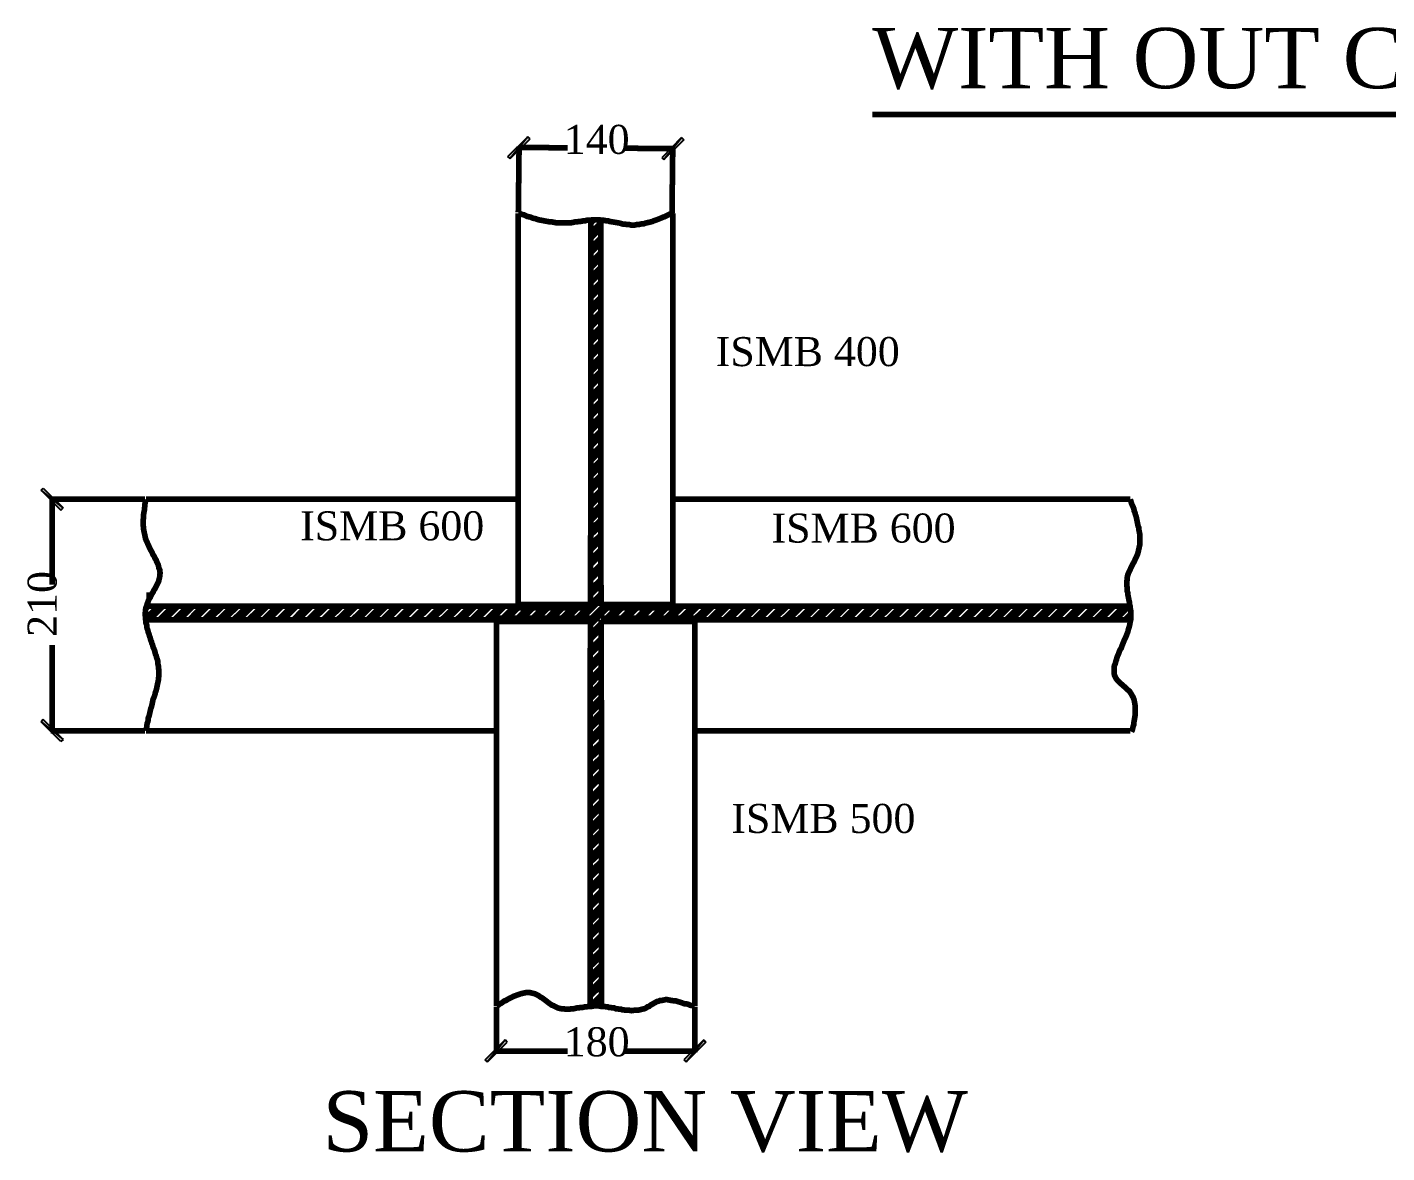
# Model space of a CAD drawing. Header units: millimetres. Extents: x 6360 to 6484, y 5244 to 5345.
# Drawn here: x 6359.7 to 6420.5, y 5294.4 to 5344.8 of the extents above; entities that cross this region are included whole.
import ezdxf

# ---------------------------------------------------------------- set-up
doc = ezdxf.new("R2010")
doc.units = ezdxf.units.MM
for name, color, linetype in [('H', 7, 'Continuous'), ('P', 7, 'Continuous'), ('T', 7, 'Continuous')]:
    doc.layers.add(name, color=color, linetype=linetype)
doc.styles.get("Standard").update_dxf_attribs({"font": 'arial.ttf'})

msp = doc.modelspace()

# ---------------------------------------------------------------- hatches: boundary and pattern name
at = {"layer": 'H', "linetype": 'Continuous'}
for points in [[(6381.299, 5338.957), (6381.21, 5339.045), (6382.11, 5339.927), (6382.198, 5339.839), (6381.299, 5338.957)], [(6388.178, 5338.904), (6388.09, 5338.992), (6388.989, 5339.892), (6389.077, 5339.786), (6388.178, 5338.904)], [(6361.296, 5323.294), (6361.208, 5323.205), (6360.308, 5324.087), (6360.414, 5324.193), (6361.296, 5323.294)], [(6361.296, 5312.939), (6361.208, 5312.834), (6360.308, 5313.733), (6360.414, 5313.821), (6361.296, 5312.939)], [(6380.293, 5298.493), (6380.205, 5298.599), (6381.087, 5299.481), (6381.193, 5299.393), (6380.293, 5298.493)], [(6389.183, 5298.493), (6389.095, 5298.599), (6389.977, 5299.481), (6390.083, 5299.393), (6389.183, 5298.493)]]:
    msp.add_hatch(color=256, dxfattribs=at).paths.add_polyline_path(points)

# ---------------------------------------------------------------- linework, layer by layer
at = {"layer": 'P'}
for points, const_width in [([(6397.509, 5340.932), (6441.359, 5340.932)], 0.254), ([(6381.669, 5336.54), (6381.704, 5339.504)], 0.254), ([(6381.704, 5339.451), (6383.874, 5339.433)], 0.254), ([(6388.583, 5339.398), (6386.396, 5339.415)], 0.254), ([(6388.548, 5336.505), (6388.583, 5339.451)], 0.254), ([(6381.669, 5324.211), (6381.669, 5336.505)], 0.254), ([(6381.669, 5336.505), (6381.757, 5336.487), (6381.828, 5336.452), (6381.916, 5336.434), (6381.987, 5336.399), (6382.057, 5336.364), (6382.145, 5336.346), (6382.216, 5336.329), (6382.286, 5336.293), (6382.357, 5336.276), (6382.445, 5336.258), (6382.533, 5336.223), (6382.604, 5336.205), (6382.71, 5336.188), (6382.798, 5336.17), (6382.886, 5336.152), (6382.992, 5336.135), (6383.08, 5336.117), (6383.168, 5336.117), (6383.257, 5336.099), (6383.345, 5336.082), (6383.415, 5336.082), (6383.503, 5336.082), (6383.574, 5336.082), (6383.645, 5336.082), (6383.715, 5336.082), (6383.786, 5336.082), (6383.874, 5336.082), (6383.962, 5336.082), (6384.05, 5336.082), (6384.138, 5336.099), (6384.209, 5336.117), (6384.297, 5336.117), (6384.368, 5336.135), (6384.438, 5336.135), (6384.527, 5336.152), (6384.597, 5336.17), (6384.668, 5336.17), (6384.738, 5336.188), (6384.844, 5336.188), (6384.95, 5336.205), (6385.038, 5336.205), (6385.144, 5336.205), (6385.232, 5336.205), (6385.32, 5336.205), (6385.408, 5336.188), (6385.497, 5336.188), (6385.585, 5336.17), (6385.673, 5336.17), (6385.761, 5336.135), (6385.885, 5336.117), (6385.991, 5336.099), (6386.096, 5336.082), (6386.202, 5336.064), (6386.308, 5336.029), (6386.396, 5336.011), (6386.467, 5336.011), (6386.555, 5335.994), (6386.643, 5335.994), (6386.714, 5335.976), (6386.802, 5335.976), (6386.89, 5335.976), (6386.961, 5335.994), (6387.049, 5335.994), (6387.119, 5336.011), (6387.19, 5336.029), (6387.278, 5336.029), (6387.366, 5336.064), (6387.437, 5336.082), (6387.525, 5336.099), (6387.596, 5336.117), (6387.666, 5336.135), (6387.737, 5336.17), (6387.807, 5336.188), (6387.896, 5336.223), (6387.984, 5336.258), (6388.072, 5336.293), (6388.143, 5336.329), (6388.213, 5336.346), (6388.284, 5336.382), (6388.354, 5336.417), (6388.425, 5336.452), (6388.495, 5336.487), (6388.566, 5336.505)], 0.254), ([(6384.915, 5332.43), (6384.915, 5336.205)], 0.254), ([(6384.915, 5336.064), (6385.056, 5336.205)], 0.254), ([(6384.915, 5336.188), (6384.915, 5324.211)], 0.254), ([(6385.356, 5332.43), (6385.356, 5336.205)], 0.254), ([(6385.356, 5336.205), (6385.356, 5324.211)], 0.254), ([(6388.583, 5324.211), (6388.583, 5336.505)], 0.254), ([(6384.915, 5335.623), (6385.356, 5336.064)], 0.254), ([(6384.915, 5335.394), (6385.356, 5335.852)], 0.254), ([(6384.915, 5334.953), (6385.356, 5335.394)], 0.254), ([(6384.915, 5334.741), (6385.356, 5335.182)], 0.254), ([(6384.915, 5334.283), (6385.356, 5334.741)], 0.254), ([(6384.915, 5334.071), (6385.356, 5334.512)], 0.254), ([(6384.915, 5333.63), (6385.356, 5334.071)], 0.254), ([(6384.915, 5333.418), (6385.356, 5333.842)], 0.254), ([(6384.915, 5332.96), (6385.356, 5333.401)], 0.254), ([(6384.915, 5332.748), (6385.356, 5333.171)], 0.254), ([(6384.915, 5332.307), (6385.356, 5332.73)], 0.254), ([(6384.915, 5332.078), (6385.356, 5332.519)], 0.254), ([(6384.915, 5331.637), (6385.356, 5332.078)], 0.254), ([(6384.915, 5331.407), (6385.356, 5331.848)], 0.254), ([(6384.915, 5330.966), (6385.356, 5331.407)], 0.254), ([(6384.915, 5330.737), (6385.356, 5331.196)], 0.254), ([(6384.915, 5330.296), (6385.356, 5330.737)], 0.254), ([(6384.915, 5330.084), (6385.356, 5330.525)], 0.254), ([(6384.915, 5329.626), (6385.356, 5330.084)], 0.254), ([(6384.915, 5329.414), (6385.356, 5329.855)], 0.254), ([(6384.915, 5328.973), (6385.356, 5329.414)], 0.254), ([(6384.915, 5328.762), (6385.356, 5329.185)], 0.254), ([(6384.915, 5328.303), (6385.356, 5328.744)], 0.254), ([(6384.915, 5328.091), (6385.356, 5328.515)], 0.254), ([(6384.915, 5327.65), (6385.356, 5328.074)], 0.254), ([(6384.915, 5324.211), (6384.915, 5327.985)], 0.254), ([(6384.915, 5327.421), (6385.356, 5327.862)], 0.254), ([(6385.356, 5324.211), (6385.356, 5327.985)], 0.254), ([(6384.915, 5326.98), (6385.356, 5327.421)], 0.254), ([(6384.915, 5326.751), (6385.356, 5327.192)], 0.254), ([(6384.915, 5326.31), (6385.356, 5326.751)], 0.254), ([(6384.915, 5326.08), (6385.356, 5326.539)], 0.254), ([(6384.915, 5325.639), (6385.356, 5326.08)], 0.254), ([(6384.915, 5325.428), (6385.356, 5325.869)], 0.254), ([(6384.915, 5324.987), (6385.356, 5325.428)], 0.254), ([(6384.915, 5324.758), (6385.356, 5325.199)], 0.254), ([(6384.915, 5324.317), (6385.356, 5324.758)], 0.254), ([(6381.669, 5324.211), (6381.669, 5319.413)], 0.254), ([(6384.915, 5324.211), (6384.897, 5318.919)], 0.254), ([(6384.915, 5324.105), (6385.356, 5324.528)], 0.254), ([(6384.915, 5323.646), (6385.356, 5324.087)], 0.254), ([(6385.356, 5324.211), (6385.373, 5318.919)], 0.254), ([(6388.583, 5324.211), (6388.583, 5319.413)], 0.254), ([(6364.965, 5323.699), (6360.732, 5323.699)], 0.254), ([(6360.802, 5323.699), (6360.802, 5319.872)], 0.254), ([(6365, 5323.699), (6364.965, 5323.54), (6364.947, 5323.452), (6364.947, 5323.364), (6364.93, 5323.276), (6364.93, 5323.205), (6364.912, 5323.117), (6364.894, 5323.011), (6364.894, 5322.941), (6364.894, 5322.853), (6364.877, 5322.782), (6364.877, 5322.694), (6364.877, 5322.606), (6364.877, 5322.517), (6364.894, 5322.429), (6364.894, 5322.359), (6364.912, 5322.27), (6364.93, 5322.182), (6364.947, 5322.112), (6364.965, 5322.024), (6364.983, 5321.935), (6365.018, 5321.847), (6365.053, 5321.777), (6365.088, 5321.688), (6365.124, 5321.618), (6365.159, 5321.53), (6365.194, 5321.459), (6365.247, 5321.371), (6365.283, 5321.3), (6365.318, 5321.212), (6365.371, 5321.142), (6365.406, 5321.053), (6365.459, 5320.983), (6365.477, 5320.912), (6365.512, 5320.842), (6365.547, 5320.771), (6365.565, 5320.701), (6365.582, 5320.612), (6365.618, 5320.542), (6365.618, 5320.471), (6365.635, 5320.401), (6365.618, 5320.313), (6365.618, 5320.242), (6365.6, 5320.154), (6365.582, 5320.083), (6365.565, 5320.013), (6365.529, 5319.942), (6365.477, 5319.836), (6365.441, 5319.766), (6365.406, 5319.695), (6365.353, 5319.625), (6365.318, 5319.536), (6365.265, 5319.466), (6365.23, 5319.395), (6365.194, 5319.307), (6365.141, 5319.237), (6365.106, 5319.148), (6365.088, 5319.095), (6365.053, 5319.007), (6365.036, 5318.937), (6365, 5318.849), (6364.983, 5318.76), (6364.983, 5318.672), (6364.965, 5318.602), (6364.965, 5318.513), (6364.983, 5318.425), (6364.983, 5318.319), (6365, 5318.231), (6365, 5318.161), (6365.036, 5318.072), (6365.036, 5317.984), (6365.053, 5317.914), (6365.088, 5317.825), (6365.106, 5317.737), (6365.141, 5317.649), (6365.159, 5317.579), (6365.194, 5317.49), (6365.212, 5317.402), (6365.247, 5317.332), (6365.265, 5317.243), (6365.3, 5317.173), (6365.318, 5317.085), (6365.353, 5317.014), (6365.388, 5316.926), (6365.406, 5316.855), (6365.424, 5316.767), (6365.459, 5316.697), (6365.477, 5316.608), (6365.512, 5316.52), (6365.529, 5316.45), (6365.529, 5316.361), (6365.547, 5316.273), (6365.565, 5316.203), (6365.565, 5316.114), (6365.582, 5316.044), (6365.582, 5315.956), (6365.582, 5315.868), (6365.582, 5315.797), (6365.565, 5315.709), (6365.565, 5315.638), (6365.547, 5315.55), (6365.529, 5315.479), (6365.512, 5315.391), (6365.494, 5315.303), (6365.477, 5315.215), (6365.459, 5315.144), (6365.424, 5315.056), (6365.406, 5314.968), (6365.353, 5314.809), (6365.318, 5314.739), (6365.3, 5314.65), (6365.283, 5314.562), (6365.265, 5314.474), (6365.247, 5314.404), (6365.212, 5314.315), (6365.194, 5314.227), (6365.177, 5314.157), (6365.159, 5314.068), (6365.141, 5313.998), (6365.106, 5313.91), (6365.106, 5313.839), (6365.088, 5313.751), (6365.053, 5313.663), (6365.036, 5313.504), (6365, 5313.328)], 0.254), ([(6375.266, 5323.699), (6365, 5323.699)], 0.254), ([(6375.266, 5323.699), (6381.669, 5323.699)], 0.254), ([(6384.915, 5323.435), (6385.356, 5323.876)], 0.254), ([(6384.915, 5322.994), (6385.356, 5323.435)], 0.254), ([(6388.583, 5323.699), (6395.004, 5323.699)], 0.254), ([(6395.004, 5323.699), (6409.062, 5323.699)], 0.254), ([(6409.062, 5323.699), (6409.115, 5323.523), (6409.15, 5323.435), (6409.186, 5323.364), (6409.221, 5323.276), (6409.239, 5323.17), (6409.274, 5323.099), (6409.292, 5323.011), (6409.327, 5322.923), (6409.344, 5322.835), (6409.362, 5322.747), (6409.38, 5322.659), (6409.397, 5322.57), (6409.415, 5322.482), (6409.45, 5322.412), (6409.45, 5322.323), (6409.468, 5322.235), (6409.486, 5322.147), (6409.486, 5322.059), (6409.486, 5321.988), (6409.486, 5321.9), (6409.486, 5321.829), (6409.486, 5321.741), (6409.486, 5321.653), (6409.468, 5321.583), (6409.45, 5321.494), (6409.433, 5321.424), (6409.415, 5321.336), (6409.397, 5321.265), (6409.362, 5321.177), (6409.327, 5321.106), (6409.292, 5321.036), (6409.256, 5320.948), (6409.221, 5320.877), (6409.168, 5320.789), (6409.133, 5320.718), (6409.098, 5320.648), (6409.062, 5320.559), (6409.027, 5320.489), (6408.992, 5320.418), (6408.956, 5320.33), (6408.939, 5320.26), (6408.921, 5320.171), (6408.921, 5320.083), (6408.903, 5320.013), (6408.903, 5319.924), (6408.903, 5319.836), (6408.921, 5319.766), (6408.921, 5319.678), (6408.921, 5319.589), (6408.956, 5319.501), (6408.956, 5319.413), (6408.974, 5319.325), (6408.992, 5319.237), (6409.009, 5319.148), (6409.027, 5319.078), (6409.027, 5318.99), (6409.062, 5318.901), (6409.062, 5318.813), (6409.08, 5318.725), (6409.08, 5318.654), (6409.08, 5318.566), (6409.08, 5318.478), (6409.08, 5318.39), (6409.08, 5318.302), (6409.062, 5318.231), (6409.045, 5318.125), (6409.027, 5318.037), (6409.009, 5317.967), (6408.974, 5317.861), (6408.956, 5317.773), (6408.921, 5317.684), (6408.886, 5317.596), (6408.851, 5317.508), (6408.798, 5317.402), (6408.762, 5317.314), (6408.727, 5317.226), (6408.692, 5317.138), (6408.657, 5317.032), (6408.604, 5316.961), (6408.568, 5316.873), (6408.533, 5316.767), (6408.498, 5316.697), (6408.463, 5316.608), (6408.445, 5316.52), (6408.41, 5316.432), (6408.392, 5316.344), (6408.357, 5316.273), (6408.339, 5316.203), (6408.339, 5316.132), (6408.339, 5316.062), (6408.339, 5315.973), (6408.339, 5315.903), (6408.357, 5315.815), (6408.392, 5315.744), (6408.427, 5315.674), (6408.48, 5315.603), (6408.533, 5315.55), (6408.586, 5315.497), (6408.639, 5315.444), (6408.709, 5315.391), (6408.762, 5315.338), (6408.833, 5315.285), (6408.886, 5315.233), (6408.956, 5315.162), (6409.027, 5315.109), (6409.08, 5315.021), (6409.115, 5314.968), (6409.15, 5314.897), (6409.186, 5314.844), (6409.221, 5314.756), (6409.239, 5314.686), (6409.256, 5314.598), (6409.274, 5314.492), (6409.274, 5314.404), (6409.274, 5314.315), (6409.274, 5314.227), (6409.274, 5314.139), (6409.274, 5314.068), (6409.274, 5313.998), (6409.256, 5313.892), (6409.239, 5313.786), (6409.221, 5313.698), (6409.221, 5313.61), (6409.186, 5313.522), (6409.168, 5313.433), (6409.15, 5313.363), (6409.115, 5313.292)], 0.254), ([(6384.897, 5322.323), (6385.356, 5322.764)], 0.254), ([(6384.915, 5322.764), (6385.356, 5323.205)], 0.254), ([(6384.897, 5322.094), (6385.356, 5322.535)], 0.254), ([(6384.897, 5321.653), (6385.356, 5322.094)], 0.254), ([(6384.897, 5321.424), (6385.356, 5321.882)], 0.254), ([(6384.897, 5320.983), (6385.356, 5321.441)], 0.254), ([(6384.897, 5320.771), (6385.356, 5321.212)], 0.254), ([(6384.897, 5320.313), (6385.356, 5320.771)], 0.254), ([(6384.897, 5320.101), (6385.356, 5320.559)], 0.254), ([(6384.897, 5319.66), (6385.373, 5320.101)], 0.254), ([(6384.897, 5319.431), (6385.373, 5319.889)], 0.254), ([(6365.247, 5319.413), (6365.018, 5319.413)], 0.254), ([(6381.669, 5319.413), (6381.669, 5318.919)], 0.254), ([(6384.438, 5318.302), (6385.373, 5319.237)], 0.254), ([(6384.897, 5318.99), (6385.373, 5319.448)], 0.254), ([(6388.583, 5319.413), (6388.583, 5318.919)], 0.254), ([(6364.983, 5318.355), (6365.565, 5318.919)], 0.254), ([(6365, 5318.813), (6365.106, 5318.919)], 0.254), ([(6384.897, 5318.919), (6365.018, 5318.919)], 0.254), ([(6365.159, 5318.302), (6365.776, 5318.919)], 0.254), ([(6365.6, 5318.302), (6366.217, 5318.919)], 0.254), ([(6365.829, 5318.302), (6366.447, 5318.919)], 0.254), ([(6366.27, 5318.302), (6366.888, 5318.919)], 0.254), ([(6366.482, 5318.302), (6367.117, 5318.919)], 0.254), ([(6366.941, 5318.302), (6367.54, 5318.919)], 0.254), ([(6367.152, 5318.302), (6367.77, 5318.919)], 0.254), ([(6367.593, 5318.302), (6368.211, 5318.919)], 0.254), ([(6367.805, 5318.302), (6368.44, 5318.919)], 0.254), ([(6368.263, 5318.302), (6368.881, 5318.919)], 0.254), ([(6368.475, 5318.302), (6369.11, 5318.919)], 0.254), ([(6368.916, 5318.302), (6369.551, 5318.919)], 0.254), ([(6369.145, 5318.302), (6369.763, 5318.919)], 0.254), ([(6369.586, 5318.302), (6370.221, 5318.919)], 0.254), ([(6369.816, 5318.302), (6370.433, 5318.919)], 0.254), ([(6370.257, 5318.302), (6370.874, 5318.919)], 0.254), ([(6370.486, 5318.302), (6371.103, 5318.919)], 0.254), ([(6370.927, 5318.302), (6371.544, 5318.919)], 0.254), ([(6371.139, 5318.302), (6371.756, 5318.919)], 0.254), ([(6371.597, 5318.302), (6372.197, 5318.919)], 0.254), ([(6371.809, 5318.302), (6372.426, 5318.919)], 0.254), ([(6372.25, 5318.302), (6372.867, 5318.919)], 0.254), ([(6372.462, 5318.302), (6373.097, 5318.919)], 0.254), ([(6372.92, 5318.302), (6373.538, 5318.919)], 0.254), ([(6373.132, 5318.302), (6373.767, 5318.919)], 0.254), ([(6373.573, 5318.302), (6374.208, 5318.919)], 0.254), ([(6373.802, 5318.302), (6374.419, 5318.919)], 0.254), ([(6374.243, 5318.302), (6374.878, 5318.919)], 0.254), ([(6374.472, 5318.302), (6375.09, 5318.919)], 0.254), ([(6374.913, 5318.302), (6375.531, 5318.919)], 0.254), ([(6375.143, 5318.302), (6375.76, 5318.919)], 0.254), ([(6375.584, 5318.302), (6376.201, 5318.919)], 0.254), ([(6375.795, 5318.302), (6376.413, 5318.919)], 0.254), ([(6376.236, 5318.302), (6376.854, 5318.919)], 0.254), ([(6376.466, 5318.302), (6377.083, 5318.919)], 0.254), ([(6376.907, 5318.302), (6377.524, 5318.919)], 0.254), ([(6377.118, 5318.302), (6377.753, 5318.919)], 0.254), ([(6377.577, 5318.302), (6378.194, 5318.919)], 0.254), ([(6377.788, 5318.302), (6378.423, 5318.919)], 0.254), ([(6378.229, 5318.302), (6378.864, 5318.919)], 0.254), ([(6378.459, 5318.302), (6379.076, 5318.919)], 0.254), ([(6378.9, 5318.302), (6379.535, 5318.919)], 0.254), ([(6379.129, 5318.302), (6379.746, 5318.919)], 0.254), ([(6379.57, 5318.302), (6380.187, 5318.919)], 0.254), ([(6379.799, 5318.302), (6380.399, 5318.919)], 0.254), ([(6380.24, 5318.302), (6380.858, 5318.919)], 0.254), ([(6380.452, 5318.302), (6381.069, 5318.919)], 0.254), ([(6380.893, 5318.302), (6381.51, 5318.919)], 0.254), ([(6381.122, 5318.302), (6381.74, 5318.919)], 0.254), ([(6381.563, 5318.302), (6382.181, 5318.919)], 0.254), ([(6381.669, 5318.919), (6384.897, 5318.919)], 0.402), ([(6381.775, 5318.302), (6382.41, 5318.919)], 0.254), ([(6382.233, 5318.302), (6382.851, 5318.919)], 0.254), ([(6382.445, 5318.302), (6383.08, 5318.919)], 0.254), ([(6382.886, 5318.302), (6383.521, 5318.919)], 0.254), ([(6383.115, 5318.302), (6383.733, 5318.919)], 0.254), ([(6383.556, 5318.302), (6384.174, 5318.919)], 0.254), ([(6383.786, 5318.302), (6384.403, 5318.919)], 0.254), ([(6384.227, 5318.302), (6384.844, 5318.919)], 0.254), ([(6384.879, 5318.302), (6385.497, 5318.919)], 0.254), ([(6384.897, 5318.09), (6385.726, 5318.919)], 0.254), ([(6385.373, 5318.919), (6388.583, 5318.919)], 0.402), ([(6409.045, 5318.919), (6385.373, 5318.919)], 0.254), ([(6385.55, 5318.302), (6386.167, 5318.919)], 0.254), ([(6385.761, 5318.302), (6386.396, 5318.919)], 0.254), ([(6386.22, 5318.302), (6386.837, 5318.919)], 0.254), ([(6386.432, 5318.302), (6387.067, 5318.919)], 0.254), ([(6386.89, 5318.302), (6387.508, 5318.919)], 0.254), ([(6387.102, 5318.302), (6387.719, 5318.919)], 0.254), ([(6387.543, 5318.302), (6388.178, 5318.919)], 0.254), ([(6387.772, 5318.302), (6388.389, 5318.919)], 0.254), ([(6388.213, 5318.302), (6388.83, 5318.919)], 0.254), ([(6388.442, 5318.302), (6389.042, 5318.919)], 0.254), ([(6388.866, 5318.302), (6389.501, 5318.919)], 0.254), ([(6389.095, 5318.302), (6389.712, 5318.919)], 0.254), ([(6389.536, 5318.302), (6390.171, 5318.919)], 0.254), ([(6389.765, 5318.302), (6390.383, 5318.919)], 0.254), ([(6390.206, 5318.302), (6390.824, 5318.919)], 0.254), ([(6390.436, 5318.302), (6391.053, 5318.919)], 0.254), ([(6390.877, 5318.302), (6391.494, 5318.919)], 0.254), ([(6391.088, 5318.302), (6391.723, 5318.919)], 0.254), ([(6391.547, 5318.302), (6392.164, 5318.919)], 0.254), ([(6391.758, 5318.302), (6392.393, 5318.919)], 0.254), ([(6392.199, 5318.302), (6392.817, 5318.919)], 0.254), ([(6392.429, 5318.302), (6393.046, 5318.919)], 0.254), ([(6392.87, 5318.302), (6393.487, 5318.919)], 0.254), ([(6393.081, 5318.302), (6393.716, 5318.919)], 0.254), ([(6393.522, 5318.302), (6394.157, 5318.919)], 0.254), ([(6393.752, 5318.302), (6394.369, 5318.919)], 0.254), ([(6394.193, 5318.302), (6394.828, 5318.919)], 0.254), ([(6394.422, 5318.302), (6395.039, 5318.919)], 0.254), ([(6394.863, 5318.302), (6395.48, 5318.919)], 0.254), ([(6395.092, 5318.302), (6395.71, 5318.919)], 0.254), ([(6395.533, 5318.302), (6396.151, 5318.919)], 0.254), ([(6395.745, 5318.302), (6396.38, 5318.919)], 0.254), ([(6396.186, 5318.302), (6396.803, 5318.919)], 0.254), ([(6396.415, 5318.302), (6397.033, 5318.919)], 0.254), ([(6396.856, 5318.302), (6397.473, 5318.919)], 0.254), ([(6397.068, 5318.302), (6397.703, 5318.919)], 0.254), ([(6397.509, 5318.302), (6398.144, 5318.919)], 0.254), ([(6397.738, 5318.302), (6398.373, 5318.919)], 0.254), ([(6398.179, 5318.302), (6398.814, 5318.919)], 0.254), ([(6398.408, 5318.302), (6399.026, 5318.919)], 0.254), ([(6398.849, 5318.302), (6399.484, 5318.919)], 0.254), ([(6399.079, 5318.302), (6399.696, 5318.919)], 0.254), ([(6399.52, 5318.302), (6400.137, 5318.919)], 0.254), ([(6399.749, 5318.302), (6400.366, 5318.919)], 0.254), ([(6400.19, 5318.302), (6400.807, 5318.919)], 0.254), ([(6400.402, 5318.302), (6401.019, 5318.919)], 0.254), ([(6400.86, 5318.302), (6401.46, 5318.919)], 0.254), ([(6401.072, 5318.302), (6401.689, 5318.919)], 0.254), ([(6401.513, 5318.302), (6402.13, 5318.919)], 0.254), ([(6401.724, 5318.302), (6402.359, 5318.919)], 0.254), ([(6402.183, 5318.302), (6402.8, 5318.919)], 0.254), ([(6402.395, 5318.302), (6403.03, 5318.919)], 0.254), ([(6402.836, 5318.302), (6403.471, 5318.919)], 0.254), ([(6403.065, 5318.302), (6403.682, 5318.919)], 0.254), ([(6403.506, 5318.302), (6404.123, 5318.919)], 0.254), ([(6403.735, 5318.302), (6404.353, 5318.919)], 0.254), ([(6404.176, 5318.302), (6404.794, 5318.919)], 0.254), ([(6404.388, 5318.302), (6405.023, 5318.919)], 0.254), ([(6404.847, 5318.302), (6405.446, 5318.919)], 0.254), ([(6405.058, 5318.302), (6405.676, 5318.919)], 0.254), ([(6405.499, 5318.302), (6406.117, 5318.919)], 0.254), ([(6405.711, 5318.302), (6406.346, 5318.919)], 0.254), ([(6406.169, 5318.302), (6406.787, 5318.919)], 0.254), ([(6406.381, 5318.302), (6407.016, 5318.919)], 0.254), ([(6406.84, 5318.302), (6407.457, 5318.919)], 0.254), ([(6407.051, 5318.302), (6407.686, 5318.919)], 0.254), ([(6407.492, 5318.302), (6408.127, 5318.919)], 0.254), ([(6407.722, 5318.302), (6408.339, 5318.919)], 0.254), ([(6408.163, 5318.302), (6408.798, 5318.919)], 0.254), ([(6408.392, 5318.302), (6409.009, 5318.919)], 0.254), ([(6408.833, 5318.302), (6409.08, 5318.566)], 0.254), ([(6384.897, 5318.302), (6364.983, 5318.302)], 0.254), ([(6384.897, 5318.302), (6380.699, 5318.302)], 0.402), ([(6380.699, 5317.808), (6380.699, 5318.302)], 0.254), ([(6384.897, 5318.302), (6384.879, 5312.851)], 0.254), ([(6384.897, 5317.649), (6385.373, 5318.125)], 0.254), ([(6384.897, 5317.437), (6385.373, 5317.914)], 0.254), ([(6385.373, 5318.302), (6389.571, 5318.302)], 0.402), ([(6409.08, 5318.302), (6385.373, 5318.302)], 0.254), ([(6385.373, 5318.302), (6385.391, 5312.851)], 0.254), ([(6389.571, 5317.808), (6389.571, 5318.302)], 0.254), ([(6380.699, 5312.851), (6380.699, 5317.808)], 0.254), ([(6384.897, 5316.979), (6385.373, 5317.455)], 0.254), ([(6384.897, 5316.767), (6385.373, 5317.243)], 0.254), ([(6389.571, 5312.851), (6389.571, 5317.808)], 0.254), ([(6360.802, 5313.328), (6360.802, 5317.173)], 0.254), ([(6384.897, 5316.326), (6385.373, 5316.802)], 0.254), ([(6384.897, 5316.097), (6385.373, 5316.573)], 0.254), ([(6384.897, 5315.656), (6385.373, 5316.132)], 0.254), ([(6384.897, 5315.427), (6385.373, 5315.92)], 0.254), ([(6384.897, 5314.986), (6385.373, 5315.479)], 0.254), ([(6384.879, 5314.756), (6385.373, 5315.25)], 0.254), ([(6384.879, 5314.315), (6385.373, 5314.809)], 0.254), ([(6384.879, 5314.104), (6385.373, 5314.58)], 0.254), ([(6384.879, 5313.645), (6385.373, 5314.157)], 0.254), ([(6384.879, 5313.416), (6385.373, 5313.927)], 0.254), ([(6364.965, 5313.328), (6360.732, 5313.328)], 0.254), ([(6375.266, 5313.328), (6365, 5313.328)], 0.254), ([(6375.266, 5313.328), (6380.699, 5313.328)], 0.254), ([(6384.879, 5312.975), (6385.373, 5313.486)], 0.254), ([(6384.879, 5312.763), (6385.373, 5313.257)], 0.254), ([(6389.571, 5313.328), (6395.004, 5313.328)], 0.254), ([(6395.004, 5313.328), (6409.062, 5313.328)], 0.254), ([(6380.699, 5312.851), (6380.699, 5301.016)], 0.254), ([(6384.879, 5312.851), (6384.879, 5309.147)], 0.254), ([(6384.879, 5301.016), (6384.879, 5312.851)], 0.254), ([(6384.879, 5312.322), (6385.391, 5312.816)], 0.254), ([(6384.879, 5312.093), (6385.391, 5312.587)], 0.254), ([(6385.391, 5312.851), (6385.391, 5309.147)], 0.254), ([(6385.391, 5301.016), (6385.391, 5312.851)], 0.254), ([(6389.571, 5312.851), (6389.571, 5301.016)], 0.254), ([(6384.879, 5311.652), (6385.391, 5312.146)], 0.254), ([(6384.879, 5311.423), (6385.391, 5311.934)], 0.254), ([(6384.879, 5310.982), (6385.391, 5311.493)], 0.254), ([(6384.879, 5310.77), (6385.391, 5311.264)], 0.254), ([(6384.879, 5310.311), (6385.391, 5310.823)], 0.254), ([(6384.879, 5310.1), (6385.391, 5310.611)], 0.254), ([(6384.879, 5309.659), (6385.391, 5310.153)], 0.254), ([(6384.879, 5309.429), (6385.391, 5309.941)], 0.254), ([(6384.879, 5308.988), (6385.391, 5309.5)], 0.254), ([(6384.879, 5308.759), (6385.391, 5309.271)], 0.254), ([(6384.879, 5308.336), (6385.391, 5308.83)], 0.254), ([(6384.879, 5308.106), (6385.391, 5308.6)], 0.254), ([(6384.879, 5307.665), (6385.391, 5308.159)], 0.254), ([(6384.879, 5307.436), (6385.391, 5307.93)], 0.254), ([(6384.879, 5306.995), (6385.391, 5307.489)], 0.254), ([(6384.879, 5306.766), (6385.391, 5307.277)], 0.254), ([(6384.879, 5306.325), (6385.391, 5306.836)], 0.254), ([(6384.879, 5306.113), (6385.391, 5306.607)], 0.254), ([(6384.879, 5305.655), (6385.391, 5306.166)], 0.254), ([(6384.879, 5305.443), (6385.391, 5305.954)], 0.254), ([(6384.879, 5305.002), (6385.391, 5305.496)], 0.254), ([(6384.879, 5304.773), (6385.391, 5305.284)], 0.254), ([(6384.879, 5304.332), (6385.391, 5304.843)], 0.254), ([(6384.879, 5304.702), (6384.879, 5301.016)], 0.254), ([(6384.879, 5304.12), (6385.391, 5304.614)], 0.254), ([(6385.391, 5304.702), (6385.391, 5301.016)], 0.254), ([(6384.879, 5303.679), (6385.391, 5304.173)], 0.254), ([(6384.879, 5303.45), (6385.391, 5303.944)], 0.254), ([(6384.879, 5303.009), (6385.391, 5303.503)], 0.254), ([(6384.879, 5302.779), (6385.391, 5303.273)], 0.254), ([(6384.879, 5302.339), (6385.391, 5302.85)], 0.254), ([(6384.879, 5302.109), (6385.391, 5302.621)], 0.254), ([(6384.879, 5301.668), (6385.391, 5302.18)], 0.254), ([(6380.699, 5301.016), (6380.769, 5301.051), (6380.822, 5301.104), (6380.911, 5301.139), (6380.981, 5301.192), (6381.052, 5301.245), (6381.122, 5301.263), (6381.193, 5301.315), (6381.263, 5301.351), (6381.334, 5301.386), (6381.404, 5301.421), (6381.475, 5301.457), (6381.546, 5301.474), (6381.616, 5301.509), (6381.687, 5301.527), (6381.775, 5301.562), (6381.863, 5301.58), (6381.934, 5301.598), (6382.022, 5301.615), (6382.092, 5301.615), (6382.181, 5301.615), (6382.251, 5301.598), (6382.322, 5301.58), (6382.41, 5301.562), (6382.48, 5301.527), (6382.551, 5301.492), (6382.604, 5301.457), (6382.674, 5301.404), (6382.745, 5301.368), (6382.816, 5301.315), (6382.957, 5301.21), (6383.045, 5301.139), (6383.098, 5301.104), (6383.168, 5301.051), (6383.239, 5301.033), (6383.292, 5300.998), (6383.362, 5300.963), (6383.433, 5300.927), (6383.503, 5300.91), (6383.592, 5300.892), (6383.68, 5300.892), (6383.768, 5300.874), (6383.874, 5300.874), (6383.98, 5300.874), (6384.05, 5300.892), (6384.156, 5300.892), (6384.227, 5300.91), (6384.297, 5300.927), (6384.368, 5300.927), (6384.438, 5300.945), (6384.527, 5300.945), (6384.597, 5300.963), (6384.668, 5300.98), (6384.738, 5300.98), (6384.826, 5300.998), (6384.897, 5300.998), (6384.968, 5300.998), (6385.056, 5301.016), (6385.126, 5301.016), (6385.197, 5301.016), (6385.267, 5301.016), (6385.356, 5300.998), (6385.426, 5300.998), (6385.497, 5300.998), (6385.585, 5300.98), (6385.655, 5300.98), (6385.726, 5300.945), (6385.797, 5300.945), (6385.885, 5300.927), (6385.955, 5300.927), (6386.026, 5300.892), (6386.096, 5300.892), (6386.167, 5300.874), (6386.255, 5300.874), (6386.326, 5300.839), (6386.396, 5300.839), (6386.467, 5300.822), (6386.537, 5300.822), (6386.643, 5300.822), (6386.749, 5300.804), (6386.855, 5300.822), (6386.925, 5300.822), (6387.014, 5300.822), (6387.084, 5300.839), (6387.155, 5300.857), (6387.225, 5300.874), (6387.313, 5300.892), (6387.384, 5300.927), (6387.455, 5300.98), (6387.525, 5300.998), (6387.613, 5301.069), (6387.684, 5301.104), (6387.737, 5301.139), (6387.807, 5301.174), (6387.86, 5301.21), (6387.948, 5301.227), (6388.019, 5301.263), (6388.09, 5301.263), (6388.178, 5301.28), (6388.248, 5301.298), (6388.337, 5301.298), (6388.425, 5301.28), (6388.513, 5301.263), (6388.636, 5301.245), (6388.707, 5301.245), (6388.813, 5301.21), (6388.883, 5301.192), (6388.989, 5301.157), (6389.13, 5301.104), (6389.218, 5301.104), (6389.289, 5301.086), (6389.36, 5301.051), (6389.43, 5301.033), (6389.501, 5301.033), (6389.571, 5301.016)], 0.254), ([(6384.879, 5301.457), (6385.391, 5301.95)], 0.254), ([(6384.879, 5300.998), (6385.391, 5301.509)], 0.254), ([(6380.699, 5300.98), (6380.699, 5298.934)], 0.254), ([(6385.109, 5301.016), (6385.391, 5301.298)], 0.254), ([(6389.571, 5300.98), (6389.571, 5298.934)], 0.254), ([(6380.699, 5298.987), (6383.874, 5298.987)], 0.254), ([(6389.571, 5298.987), (6386.396, 5298.987)], 0.254)]:
    msp.add_lwpolyline(points, dxfattribs=dict(at, const_width=const_width))
for points in [[(6381.193, 5339.045), (6382.092, 5339.927)], [(6382.092, 5339.927), (6381.299, 5338.957)], [(6382.092, 5339.927), (6381.299, 5338.957)], [(6382.198, 5339.839), (6382.092, 5339.927)], [(6388.972, 5339.892), (6388.09, 5338.992)], [(6388.178, 5338.904), (6388.972, 5339.892)], [(6388.178, 5338.904), (6388.972, 5339.892)], [(6388.972, 5339.892), (6389.077, 5339.786)], [(6381.299, 5338.957), (6382.198, 5339.839)], [(6389.077, 5339.786), (6388.178, 5338.904)], [(6381.299, 5338.957), (6381.193, 5339.045)], [(6388.09, 5338.992), (6388.178, 5338.904)], [(6360.308, 5324.105), (6360.397, 5324.193)], [(6361.296, 5323.311), (6360.308, 5324.105)], [(6360.308, 5324.105), (6361.19, 5323.205)], [(6361.296, 5323.311), (6360.308, 5324.105)], [(6360.397, 5324.193), (6361.296, 5323.311)], [(6361.19, 5323.205), (6361.296, 5323.311)], [(6360.397, 5313.839), (6360.308, 5313.733)], [(6360.308, 5313.733), (6361.296, 5312.939)], [(6360.308, 5313.733), (6361.296, 5312.939)], [(6361.19, 5312.851), (6360.308, 5313.733)], [(6361.296, 5312.939), (6360.397, 5313.839)], [(6361.296, 5312.939), (6361.19, 5312.851)], [(6380.187, 5298.599), (6381.087, 5299.499)], [(6381.087, 5299.499), (6380.293, 5298.511)], [(6381.087, 5299.499), (6380.293, 5298.511)], [(6380.293, 5298.511), (6381.175, 5299.393)], [(6381.175, 5299.393), (6381.087, 5299.499)], [(6389.977, 5299.499), (6389.077, 5298.599)], [(6389.183, 5298.511), (6389.977, 5299.499)], [(6389.183, 5298.511), (6389.977, 5299.499)], [(6390.065, 5299.393), (6389.183, 5298.511)], [(6389.977, 5299.499), (6390.065, 5299.393)], [(6380.293, 5298.511), (6380.187, 5298.599)], [(6389.077, 5298.599), (6389.183, 5298.511)]]:
    msp.add_lwpolyline(points, dxfattribs=at)

# ---------------------------------------------------------------- texts
at = {"layer": 'T', "attachment_point": 7}
for s, insert, char_height in [('{\\fTimes New Roman|b0|i0|c0|p18;WITH OUT CLEAT ANGLE}', (6397.505, 5342.041), 2.7), ('{\\fTimes New Roman|b0|i0|c0|p18;140}', (6383.705, 5339.141), 1.3), ('{\\fTimes New Roman|b0|i0|c0|p18;ISMB 400}', (6390.505, 5329.641), 1.3), ('{\\fTimes New Roman|b0|i0|c0|p18;ISMB 600}', (6371.905, 5321.841), 1.3), ('{\\fTimes New Roman|b0|i0|c0|p18;ISMB 600}', (6393.005, 5321.741), 1.3), ('{\\fTimes New Roman|b0|i0|c0|p18;ISMB 500}', (6391.205, 5308.741), 1.3), ('{\\fTimes New Roman|b0|i0|c0|p18;180}', (6383.705, 5298.741), 1.3), ('{\\fTimes New Roman|b0|i0|c0|p18;SECTION VIEW}', (6372.905, 5294.441), 2.7)]:
    msp.add_mtext(s, dxfattribs=dict(at, insert=insert, char_height=char_height))
at = {"layer": 'T', "insert": (6359.705, 5317.541), "char_height": 1.3, "attachment_point": 1, "rotation": 90}
msp.add_mtext('{\\fTimes New Roman|b0|i0|c0|p18;210}', dxfattribs=at)

doc.saveas('drawing.dxf')
